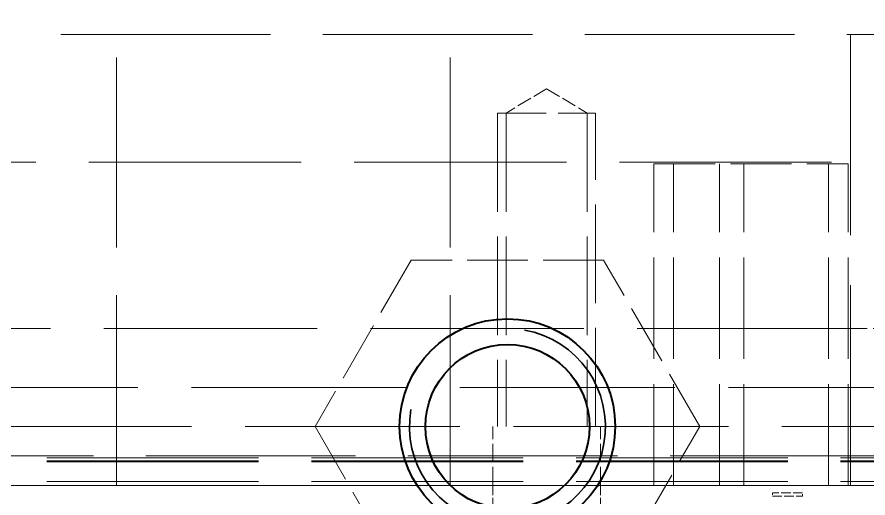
# Model space of a CAD drawing. Header units: millimetres. Extents: x 0 to 5945, y 0 to 4205.
# Drawn here: x 1704.85 to 1748.27, y 2294.31 to 2318.86 of the extents above; entities that cross this region are included whole.
import ezdxf

# ---------------------------------------------------------------- set-up
doc = ezdxf.new("R2010")
doc.units = ezdxf.units.MM
doc.header["$LTSCALE"] = 5
doc.linetypes.add('DASHED', pattern=[0.2067, 0.1654, -0.0413])
for name, color, linetype, lineweight in [('가려진 것(ISO)', 2, 'DASHED', 18), ('가시적인 것(ISO)', 3, 'Continuous', 40), ('가시적인 좁은 것(ISO)', 3, 'Continuous', 35)]:
    doc.layers.add(name, color=color, linetype=linetype, lineweight=lineweight)

msp = doc.modelspace()

# ---------------------------------------------------------------- linework, layer by layer
at = {"layer": '가려진 것(ISO)', "ltscale": 11.740042}
for p, q in [((1709.93, 2294.957), (1709.93, 2331.357)), ((1726.951, 2294.957), (1726.951, 2331.357))]:
    msp.add_line(p, q, dxfattribs=at)
at = {"layer": '가려진 것(ISO)', "ltscale": 12.936202}
msp.add_line((2118.876, 2317.957), (1503.876, 2317.957), dxfattribs=at)
at = {"layer": '가려진 것(ISO)', "ltscale": 12.363597}
msp.add_line((1747.376, 2317.957), (1747.376, 2202.957), dxfattribs=at)
at = {"layer": '가려진 것(ISO)', "ltscale": 0.918509}
for q in [(1729.809, 2313.957), (1733.943, 2313.957)]:
    msp.add_line((1731.876, 2315.199), q, dxfattribs=at)
at = {"layer": '가려진 것(ISO)', "ltscale": 6.094929}
for p, q in [((1729.376, 2313.957), (1729.376, 2297.957)), ((1729.809, 2313.957), (1729.809, 2297.957)), ((1733.943, 2313.957), (1733.943, 2297.957)), ((1734.376, 2297.957), (1734.376, 2313.957))]:
    msp.add_line(p, q, dxfattribs=at)
at = {"layer": '가려진 것(ISO)', "ltscale": 2.991791}
msp.add_line((1729.376, 2313.957), (1734.376, 2313.957), dxfattribs=at)
at = {"layer": '가려진 것(ISO)', "ltscale": 13.096966}
msp.add_line((1654.376, 2311.457), (2033.376, 2311.457), dxfattribs=at)
at = {"layer": '가려진 것(ISO)', "ltscale": 6.247305}
for p, q in [((1737.354, 2294.957), (1737.354, 2311.357)), ((1738.354, 2294.957), (1738.354, 2311.357)), ((1740.692, 2294.957), (1740.692, 2311.357)), ((1741.941, 2294.957), (1741.941, 2311.357)), ((1746.26, 2294.957), (1746.26, 2311.357)), ((1747.26, 2294.957), (1747.26, 2311.357))]:
    msp.add_line(p, q, dxfattribs=at)
at = {"layer": '가려진 것(ISO)', "ltscale": 3.773485}
msp.add_line((1737.354, 2311.357), (1747.26, 2311.357), dxfattribs=at)
at = {"layer": '가려진 것(ISO)', "ltscale": 3.738802}
for p, q in [((1724.969, 2306.457), (1720.061, 2297.957)), ((1734.784, 2306.457), (1724.969, 2306.457)), ((1739.691, 2297.957), (1734.784, 2306.457)), ((1720.061, 2297.957), (1724.969, 2289.457)), ((1734.784, 2289.457), (1739.691, 2297.957))]:
    msp.add_line(p, q, dxfattribs=at)
at = {"layer": '가려진 것(ISO)', "ltscale": 13.164261}
msp.add_line((1747.376, 2302.957), (1488.876, 2302.957), dxfattribs=at)
at = {"layer": '가려진 것(ISO)', "ltscale": 1.523657}
msp.add_line((1751.376, 2302.957), (1747.376, 2302.957), dxfattribs=at)
at = {"layer": '가려진 것(ISO)', "ltscale": 13.252995}
for p, q in [((1617.876, 2299.957), (2069.876, 2299.957)), ((2069.876, 2297.957), (1617.876, 2297.957))]:
    msp.add_line(p, q, dxfattribs=at)
at = {"layer": '가려진 것(ISO)', "ltscale": 1.142718}
for p, q in [((1729.126, 2294.957), (1729.126, 2297.957)), ((1734.626, 2294.957), (1734.626, 2297.957))]:
    msp.add_line(p, q, dxfattribs=at)
at = {"layer": '가려진 것(ISO)', "ltscale": 12.941461}
msp.add_line((1855.876, 2296.457), (1641.876, 2296.457), dxfattribs=at)
at = {"layer": '가려진 것(ISO)', "ltscale": 13.062409}
for p, q in [((1665.876, 2296.357), (1814.376, 2296.357)), ((1665.876, 2296.207), (1814.376, 2296.207)), ((1665.876, 2296.157), (1814.376, 2296.157)), ((1665.876, 2295.157), (1814.376, 2295.157))]:
    msp.add_line(p, q, dxfattribs=at)
at = {"layer": '가려진 것(ISO)', "ltscale": 12.855069}
for p, q in [((1655.876, 2294.957), (1841.876, 2294.957)), ((1841.876, 2294.957), (1655.876, 2294.957))]:
    msp.add_line(p, q, dxfattribs=at)
at = {"layer": '가려진 것(ISO)', "ltscale": 0.609403}
for p, q in [((1729.126, 2294.957), (1729.126, 2293.357)), ((1734.626, 2294.957), (1734.626, 2293.357))]:
    msp.add_line(p, q, dxfattribs=at)
at = {"layer": '가려진 것(ISO)', "ltscale": 0.065962}
for p, q in [((1743.398, 2294.579), (1743.398, 2294.406)), ((1744.941, 2294.406), (1744.941, 2294.579))]:
    msp.add_line(p, q, dxfattribs=at)
at = {"layer": '가려진 것(ISO)', "ltscale": 0.58767}
for p, q in [((1744.941, 2294.579), (1743.398, 2294.579)), ((1743.398, 2294.406), (1744.941, 2294.406))]:
    msp.add_line(p, q, dxfattribs=at)
at = {"layer": '가시적인 것(ISO)'}
for radius in [5.5, 4.188]:
    msp.add_circle((1729.876, 2297.957), radius, dxfattribs=at)
at = {"layer": '가시적인 좁은 것(ISO)'}
msp.add_arc((1729.876, 2297.957), 5, 170, 80, dxfattribs=at)

doc.saveas('drawing.dxf')
